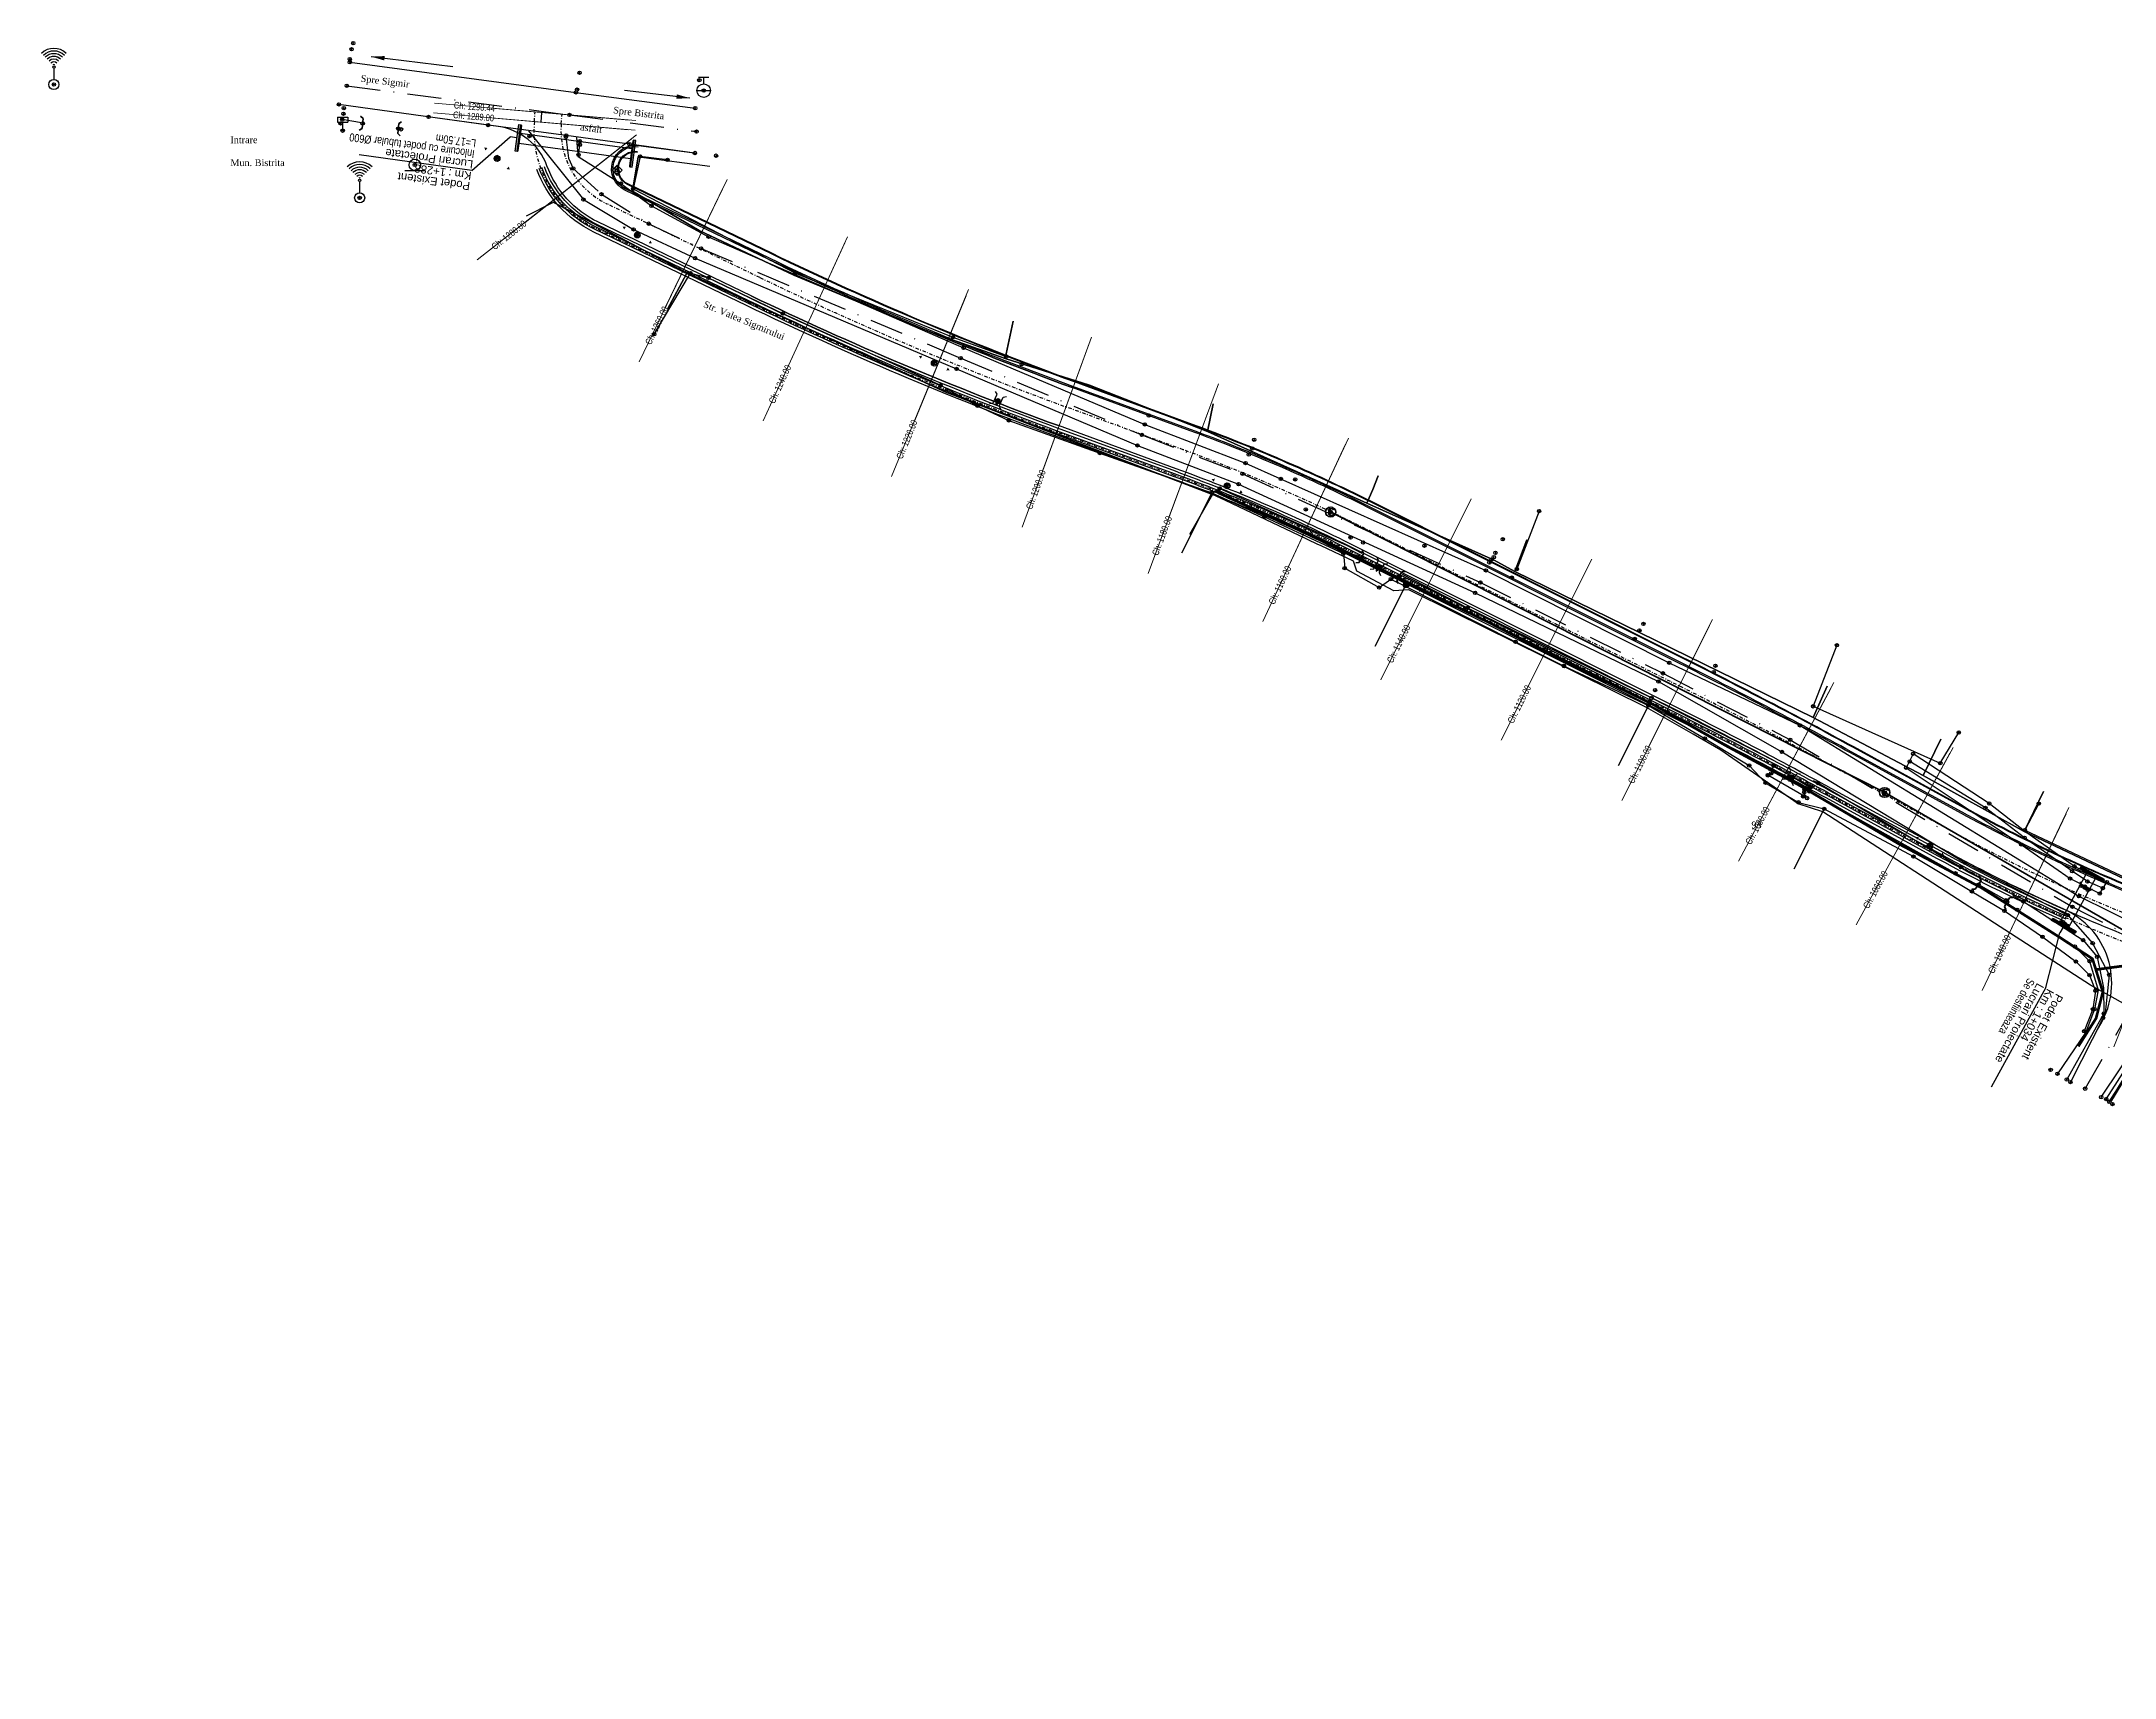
# Model space of a CAD drawing. Extents: x 0 to 459354, y 0 to 625322.
# Drawn here: x 458221.6 to 458529, y 625079.3 to 625321.9 of the extents above; entities that cross this region are included whole.
import ezdxf
from ezdxf.enums import TextEntityAlignment as Align

# ---------------------------------------------------------------- set-up
doc = ezdxf.new("R2010")
doc.units = 0
doc.header["$PDMODE"] = 32
doc.header["$PDSIZE"] = 0.5
doc.linetypes.add('DASHDOT', pattern=[1, 0.5, -0.25, 0, -0.25])
doc.linetypes.add('ZDASHDOT5x2', pattern=[9, 5, -2, 0, -2])
doc.layers.get('0').update_dxf_attribs({"color": 8})
for name, color, linetype in [('000_PXY', 8, 'Continuous'), ('02_ACCES_CURTE', 8, 'Continuous'), ('03_LINIE_ELECTRICA_AER', 8, 'Continuous'), ('03_ST_TELEFON', 7, 'Continuous'), ('05_CV_CANAL', 8, 'Continuous'), ('05_CV_GAZ_AER', 8, 'Continuous'), ('05_CV_HIDRANT', 7, 'Continuous'), ('08_INDICATOR_RUTIER', 7, 'Continuous'), ('09_ApaAx', 8, 'RIGOLA'), ('ACCES', 221, 'Continuous'), ('Apa', 8, 'Continuous'), ('Ax proiectat', 12, 'DASHDOT'), ('B-mare', 11, 'Continuous'), ('B-mica', 11, 'Continuous'), ('Carosabil Pr', 12, 'Continuous'), ('coronam-pr', 11, 'Continuous'), ('DrumAx', 8, 'ZDASHDOT5x2'), ('DrumLateral', 8, 'Continuous'), ('Gard Nou', 91, 'Continuous'), ('LIMITE', 1, 'Continuous'), ('PARCELE_ClipVS', 82, 'Continuous'), ('PODET', 8, 'Continuous'), ('podete plan', 1, 'Continuous'), ('Sant-Pr', 161, 'Continuous'), ('Text Podet', 161, 'Continuous'), ('Texte', 7, 'Continuous'), ('TOPO_CERC', 1, 'Continuous'), ('TOPO_POINTS', 7, 'Continuous'), ('TOPO_SYMBOL', 8, 'Continuous'), ('tub-pr', 141, 'Continuous'), ('Tub-PVC KG 600-PR', 222, 'Continuous'), ('work', 6, 'Continuous')]:
    doc.layers.add(name, color=color, linetype=linetype)
for name, color, linetype, lineweight in [('02_PODET', 8, 'Continuous', 35), ('09_Canalizare', 2, 'CANAL', 35), ('Cross1', 171, 'Continuous', 35), ('DrumMargini', 8, 'Continuous', 25)]:
    doc.layers.add(name, color=color, linetype=linetype, lineweight=lineweight)
doc.layers.add('ARD-XLINES', color=2, linetype='Continuous', lineweight=0, plot=False)
doc.styles.add('Arial', font='arial.ttf', dxfattribs={"width": 0.8})
doc.styles.add('podete', font='arial.ttf')
doc.styles.get("Standard").update_dxf_attribs({"font": 'arial.ttf'})
doc.styles.add('Times2', font='times.ttf', dxfattribs={"height": 2})
doc.linetypes.add('AX_RIGOLA', pattern='A,1e-09,[145,topolt.shx,S=0.01,R=270,X=0,Y=0],-1.5', length=1.5)
doc.linetypes.add('CANAL', pattern='A,3.5,-0.5,[4,GEOLAND.SHX,S=1,R=0,X=0,Y=0],-0.5,3.5,-2.5,3.5,-0.9,["C",Standard,S=1.5,R=0,X=-0.5,Y=-0.75],-0.9,3.5,-2.5', length=21.8)
doc.linetypes.add('FENCELINE3-ISO', pattern='A,8.89,[130,ltypeshp.shx,S=3.175,R=45,X=0,Y=0],0,[130,ltypeshp.shx,S=3.175,R=-45,X=0,Y=0],27.94', length=36.83)
doc.linetypes.add('RIGOLA', pattern='A,0.001,[6,GEOLAND.SHX,S=1,R=0,X=0,Y=0],-2', length=2.001)
doc.dimstyles.new('SC1000', dxfattribs={"dimtxt": 2, "dimasz": 2, "dimexe": 0.3, "dimexo": 0.3, "dimgap": 0.3, "dimtad": 0, "dimtxsty": 'Standard', "dimcen": 2.5, "dimadec": 0, "dimazin": 0, "dimtfac": 1, "dimtmove": 0, "dimatfit": 3, "dimfxl": 1, "dimarcsym": 0})

# ---------------------------------------------------------------- blocks, each defined once
blk = doc.blocks.new('PctRad')
blk.add_point((0, 0))
blk = doc.blocks.new('HIDRANT')
for p, q in [((-1, 0), (1, 0)), ((-0.75, 2), (0.75, 2)), ((0, 1), (0, 2))]:
    blk.add_line(p, q)
blk.add_circle((0, 0), 1)
blk = doc.blocks.new('LEB')
for points in [[(-0.85, 0, 0, 0, 0), (-5, 0, 0, 1, 0), (-4.18, 0, 0.25, 0.25, 0)], [(0.85, 0, 0, 0, 0), (5, 0, 0, 1, 0), (4.18, 0, 0.25, 0.25, 0)]]:
    blk.add_lwpolyline(points, format="xyseb")
for points in [[(0, 0), (-0.85, 0)], [(0, 0.1), (-0.84, 0.1)], [(0, 0.2), (-0.83, 0.2)], [(0, 0.3), (-0.8, 0.3)], [(-0.8, 0.29), (-0.8, -0.29)], [(0, 0.4), (-0.75, 0.4)], [(-0.7, 0.48), (-0.7, -0.48)], [(0, 0.5), (-0.69, 0.5)], [(-0.6, 0.6), (-0.6, -0.6)], [(0, 0.6), (-0.6, 0.6)], [(-0.5, 0.69), (-0.5, -0.69)], [(0, 0.7), (-0.48, 0.7)], [(-0.4, 0.75), (-0.4, -0.75)], [(-0.3, 0.8), (-0.3, -0.8)], [(0, 0.8), (-0.29, 0.8)], [(-0.2, 0.83), (-0.2, -0.83)], [(-0.1, 0.84), (-0.1, -0.84)], [(0, 0.85), (0, -0.85)], [(0, -0.1), (-0.84, -0.1)], [(0, -0.2), (-0.83, -0.2)], [(0, -0.3), (-0.8, -0.3)], [(0, -0.4), (-0.75, -0.4)], [(0, -0.5), (-0.69, -0.5)], [(0, -0.6), (-0.6, -0.6)], [(0, -0.7), (-0.48, -0.7)], [(0, -0.8), (-0.29, -0.8)]]:
    blk.add_lwpolyline(points)
blk.add_circle((0, 0), 0.85)
blk = doc.blocks.new('INDRUT')
for p, q in [((-1.5, 4), (-1.5, 2.5)), ((-1.5, 4), (1.5, 4)), ((-1.5, 2.5), (1.5, 2.5)), ((0, 2.5), (0, 0)), ((0, 0), (0.5, 0)), ((1.5, 4), (1.5, 2.5))]:
    blk.add_line(p, q)
blk = doc.blocks.new('PODET')
for points in [[(-0.75, 0), (-1.03, -0.4)], [(-0.75, 0), (0.75, 0)], [(0.75, 0), (1.03, -0.4)]]:
    blk.add_lwpolyline(points)
blk = doc.blocks.new('STTL')
blk.add_lwpolyline([(-1.5, -0.85), (1.5, -0.85)])
blk.add_circle((0, 0), 0.85)
blk = doc.blocks.new('AERGAZ')
blk.add_lwpolyline([(0, -0.75), (0.75, 0), (0, 0.75), (-0.75, 0)], close=True)
blk.add_lwpolyline([(0.34, 0.33, 0.487825), (-0.33, 0.33), (-0.33, -0.33, 0.463596), (0.34, -0.35, 0.259718)], format="xyb")
blk.add_lwpolyline([(0.34, -0.35), (0.34, -0.07), (-0.02, -0.07)])
blk = doc.blocks.new('PODETA')
blk.add_hatch(color=256).paths.add_polyline_path([(0.4, 0.1), (0, 0.79), (-0.4, 0.1)])
for points in [[(-0.5, 0.75), (-0.9, 1.03)], [(-0.5, 0.75), (-0.5, -0.75)], [(-0.5, 0), (0.5, 0)], [(0.5, 0.75), (0.9, 1.03)], [(0.5, 0.75), (0.5, -0.75)], [(-0.5, -0.75), (-0.9, -1.03)], [(0.5, -0.75), (0.9, -1.03)]]:
    blk.add_lwpolyline(points)
blk.add_lwpolyline([(-0.4, 0.1), (0.4, 0.1), (0, 0.79)], close=True)
blk = doc.blocks.new('CVC')
blk.add_lwpolyline([(0.67, 0.67, 0.487825), (-0.66, 0.67), (-0.66, -0.66, 0.463596), (0.67, -0.7, 0.259718)], format="xyb")
blk.add_circle((0, 0), 1.5)
blk = doc.blocks.new('PUNCTOPO')
at = {"layer": 'TOPO_CERC'}
blk.add_circle((0, 0), 0.25, dxfattribs=at)
at = {"layer": 'TOPO_SYMBOL'}
blk.add_point((0, 0), dxfattribs=at)
blk = doc.blocks.new('$CAMIN_CANAL')
blk.add_circle((0, 0), 1.5)
blk.add_text('C', height=2).set_placement((-0.64, -1.03))
blk = doc.blocks.new('$GPSP')
blk.add_line((0, 2.4), (0, 0.75))
for centre, radius in [((0, 0), 0.75), ((0, 2.58), 0.176)]:
    blk.add_circle(centre, radius)
at = {"color": 6}
for radius in [2.6, 2.2, 1.8, 1.4, 1, 0.6, 0.2]:
    blk.add_arc((0, 2.76), radius, 45, 135, dxfattribs=at)
blk = doc.blocks.new('*U46')
at = {"layer": 'coronam-pr'}
h = blk.add_hatch(color=232, dxfattribs=at)
h.paths.add_polyline_path([(0, 0), (0, 0.75), (-0.17, 0.75), (-0.17, 0)])
h.paths.add_polyline_path([(0, -0.75), (0, 0), (-0.17, 0), (-0.17, -0.75)])
h.paths.add_polyline_path([(0, 0.75), (0, 1.87), (-0.07, 2), (-0.4, 2), (-0.4, -2), (-0.07, -2), (0, -1.87), (0, -0.75), (-0.17, -0.75), (-0.17, 0.75)])
h = blk.add_hatch(color=232, dxfattribs=at)
h.paths.add_polyline_path([(8.33, 0), (8.33, 0.75), (8.5, 0.75), (8.5, 0)])
h.paths.add_polyline_path([(8.33, -0.75), (8.33, 0), (8.5, 0), (8.5, -0.75)])
h.paths.add_polyline_path([(8.33, 0.75), (8.33, 1.87), (8.39, 2), (8.73, 2), (8.73, -2), (8.39, -2), (8.33, -1.87), (8.33, -0.75), (8.5, -0.75), (8.5, 0.75)])
at = {"layer": 'coronam-pr', "ltscale": 0.5}
for p, q in [((-0.13, 2), (-0.13, -2)), ((-0.07, -2), (-0.07, 2)), ((8.39, -2), (8.39, 2)), ((8.46, 2), (8.46, -2))]:
    blk.add_line(p, q, dxfattribs=at)
for points in [[(-0.4, -2), (-0.4, 2), (-0.07, 2), (0, 1.87), (0, -1.87), (-0.07, -2)], [(8.73, -2), (8.73, 2), (8.39, 2), (8.33, 1.87), (8.33, -1.87), (8.39, -2)]]:
    blk.add_lwpolyline(points, close=True, dxfattribs=at)
at = {"layer": 'Text Podet', "ltscale": 0.5}
for p, q in [((-9.49, -2.03), (-26.36, -2.03)), ((-9.49, -2.03), (-1.4, 0)), ((-0.4, 0), (-1.4, 0))]:
    blk.add_line(p, q, dxfattribs=at)
at = {"layer": 'tub-pr', "ltscale": 0.3}
for p, q in [((0, 0.75), (8.33, 0.75)), ((0, -0.75), (8.33, -0.75))]:
    blk.add_line(p, q, dxfattribs=at)
at = {"layer": 'Text Podet', "style": 'podete', "width": 1}
for s, p in [('Lucrari Proiectate', (-9.45, -0.56)), ('Km :', (-9.46, -2.27))]:
    blk.add_text(s, height=1.2, rotation=180, dxfattribs=at).set_placement(p)
at = {"layer": 'Text Podet', "style": 'podete'}
for tag, width, p in [('LUCRARI1', 0.8, (-9.45, 1.39)), ('PODET', 1, (-9.46, -5.01))]:
    blk.add_attdef(tag, text='', height=1.2, rotation=180, dxfattribs=dict(at, width=width)).set_placement(p, align=Align.TOP_LEFT)
at = {"layer": 'Text Podet', "style": 'podete', "oblique": 360}
for tag, width, p in [('LUCRARI', 0.8, (-9.45, -0.21)), ('KM', 1, (-13.27, -3.47))]:
    blk.add_attdef(tag, text='', height=1.2, rotation=180, dxfattribs=dict(at, width=width)).set_placement(p, align=Align.TOP_LEFT)
blk = doc.blocks.new('*U48')
at = {"layer": 'coronam-pr'}
h = blk.add_hatch(color=232, dxfattribs=at)
h.paths.add_polyline_path([(0, 0), (0, 0.75), (-0.17, 0.75), (-0.17, 0)])
h.paths.add_polyline_path([(0, -0.75), (0, 0), (-0.17, 0), (-0.17, -0.75)])
h.paths.add_polyline_path([(0, 0.75), (0, 1.87), (-0.07, 2), (-0.4, 2), (-0.4, -2), (-0.07, -2), (0, -1.87), (0, -0.75), (-0.17, -0.75), (-0.17, 0.75)])
h = blk.add_hatch(color=232, dxfattribs=at)
h.paths.add_polyline_path([(16.7, 0), (16.7, 0.75), (16.87, 0.75), (16.87, 0)])
h.paths.add_polyline_path([(16.7, -0.75), (16.7, 0), (16.87, 0), (16.87, -0.75)])
h.paths.add_polyline_path([(16.7, 0.75), (16.7, 1.87), (16.77, 2), (17.1, 2), (17.1, -2), (16.77, -2), (16.7, -1.87), (16.7, -0.75), (16.87, -0.75), (16.87, 0.75)])
at = {"layer": 'coronam-pr', "ltscale": 0.5}
for p, q in [((-0.13, 2), (-0.13, -2)), ((-0.07, -2), (-0.07, 2)), ((16.77, -2), (16.77, 2)), ((16.83, 2), (16.83, -2))]:
    blk.add_line(p, q, dxfattribs=at)
for points in [[(-0.4, -2), (-0.4, 2), (-0.07, 2), (0, 1.87), (0, -1.87), (-0.07, -2)], [(17.1, -2), (17.1, 2), (16.77, 2), (16.7, 1.87), (16.7, -1.87), (16.77, -2)]]:
    blk.add_lwpolyline(points, close=True, dxfattribs=at)
at = {"layer": 'Text Podet', "ltscale": 0.5}
for p, q in [((-6.35, -5.7), (-1.4, 0)), ((-0.4, 0), (-1.4, 0)), ((-6.35, -5.7), (-23.23, -5.7))]:
    blk.add_line(p, q, dxfattribs=at)
at = {"layer": 'tub-pr', "ltscale": 0.3}
for p, q in [((0, 0.75), (16.7, 0.75)), ((0, -0.75), (16.7, -0.75))]:
    blk.add_line(p, q, dxfattribs=at)
at = {"layer": 'Text Podet', "style": 'podete', "width": 1}
for s, p in [('Lucrari Proiectate', (-6.31, -4.23)), ('Km :', (-6.32, -5.94))]:
    blk.add_text(s, height=1.2, rotation=180, dxfattribs=at).set_placement(p)
at = {"layer": 'Text Podet', "style": 'podete'}
for tag, width, p in [('LUCRARI1', 0.8, (-6.31, -2.28)), ('PODET', 1, (-6.33, -8.68))]:
    blk.add_attdef(tag, text='', height=1.2, rotation=180, dxfattribs=dict(at, width=width)).set_placement(p, align=Align.TOP_LEFT)
at = {"layer": 'Text Podet', "style": 'podete', "oblique": 360}
for tag, width, p in [('LUCRARI', 0.8, (-6.31, -3.88)), ('KM', 1, (-10.13, -7.14))]:
    blk.add_attdef(tag, text='', height=1.2, rotation=180, dxfattribs=dict(at, width=width)).set_placement(p, align=Align.TOP_LEFT)

msp = doc.modelspace()

# ---------------------------------------------------------------- linework, layer by layer
for p in [(458519.499, 625169.428, 359.993), (458520.496, 625168.859, 359.792), (458521.896, 625168.014, 360.555), (458522.429, 625167.625, 360.554), (458524.613, 625166.655, 360.645), (458526.985, 625165.392, 360.681), (458527.745, 625165.103, 360.61), (458528.188, 625164.701, 360.256), (458528.66, 625164.372, 360.54)]:
    msp.add_point(p)
at = {"layer": '09_ApaAx', "linetype": 'AX_RIGOLA'}
for p, q in [((458395.941, 625255.241, 359.954), (458416.621, 625245.56, 359.86)), ((458416.621, 625245.56, 359.86), (458417.003, 625245.372, 359.863)), ((458423.077, 625242.375, 359.92), (458432.734, 625237.61, 360.01)), ((458432.734, 625237.61, 360.01), (458459.997, 625224.007, 359.261)), ((458459.997, 625224.007, 359.261), (458477.934, 625214.028, 358.607)), ((458483.526, 625210.835, 358.625), (458483.741, 625210.712, 358.626)), ((458483.741, 625210.712, 358.626), (458505.383, 625198.581, 358.63)), ((458505.383, 625198.581, 358.63), (458508.218, 625196.913, 358.633)), ((458513.151, 625194.01, 358.639), (458514.546, 625193.189, 358.641)), ((458514.546, 625193.189, 358.641), (458523.103, 625187.731, 358.648)), ((458523.103, 625187.731, 358.648), (458525.266, 625185.551, 359.107)), ((458525.266, 625185.551, 359.107), (458526.559, 625181.267, 359.431)), ((458526.559, 625181.267, 359.431), (458526, 625178.452, 359.628)), ((458526, 625178.452, 359.628), (458524.729, 625175.045, 359.682)), ((458524.729, 625175.045, 359.682), (458520.496, 625168.859, 359.792)), ((458528.188, 625164.701, 360.256), (458533.662, 625173.242, 359.706))]:
    msp.add_line(p, q, dxfattribs=at)
at = {"layer": '09_ApaAx', "linetype": 'Continuous'}
for points in [[(458269.062, 625309.854, 362.818), (458266.198, 625310.328, 362.855)], [(458274.901, 625308.888, 362.741), (458274.557, 625308.945, 362.746)], [(458527.253, 625196.397, 359.258), (458524.947, 625197.371, 358.197), (458522.683, 625198.9, 359.032), (458515.625, 625203.858, 359.099), (458509.817, 625208.275, 359.089), (458498.61, 625215.158, 358.987)]]:
    msp.add_polyline3d(points, dxfattribs=at)
at = {"layer": '09_Canalizare'}
msp.add_polyline3d([(458412.758, 625252.15, 360.219), (458494.912, 625210.561, 359.691), (458536.094, 625186.777, 359.783), (458584.022, 625170.175, 359.513), (458646.357, 625144.513, 359.27), (458770.124, 625072.277, 358.623), (458809.879, 625043.638, 358.163), (458868.313, 624990.057, 356.944), (458888.66, 624972.296, 356.813), (458918.01, 624948.764, 356.691), (458967.377, 624910.996, 355.31), (459005.081, 624876.348, 354.149), (459025.818, 624844.897, 353.334), (459028.629, 624827.889, 353.073), (459013.77, 624776.51, 352.479), (459006.738, 624736.883, 351.989), (459013.103, 624646.775, 350.696), (459041.95, 624549.155, 349.598), (459058.582, 624509.42, 349.445), (459079.9, 624466.879, 349.78), (459079.797, 624438.977, 349.784)], dxfattribs=at)
at = {"layer": 'ACCES'}
for points in [[(458360.38, 625267.904, 361.039), (458365.01, 625265.73, 361.018)], [(458414.821, 625243.84, 360.78), (458419.927, 625240.95, 360.734)], [(458440.137, 625232.909, 359.906), (458447.355, 625229.297, 359.911)], [(458477.238, 625212.01, 359.858), (458482.114, 625209.104, 359.785)], [(458507.829, 625195.897, 359.37), (458512.65, 625193.013, 359.425)]]:
    msp.add_polyline3d(points, dxfattribs=at)
at = {"layer": 'Apa'}
for p, q in [((458395.343, 625255.046, 360.059), (458396.294, 625255.658, 360.112)), ((458396.294, 625255.658, 360.112), (458415.183, 625247.192, 360.224)), ((458415.183, 625247.192, 360.224), (458417.346, 625246.068, 360.193)), ((458423.358, 625242.945, 360.106), (458433.013, 625237.929, 359.968)), ((458433.013, 625237.929, 359.968), (458460.316, 625224.576, 359.359)), ((458460.316, 625224.576, 359.359), (458478.378, 625215.361, 359.505)), ((458484.295, 625212.342, 359.553), (458485.019, 625211.973, 359.559)), ((458485.019, 625211.973, 359.559), (458506.202, 625199.493, 359.106)), ((458506.202, 625199.493, 359.106), (458508.84, 625198.04, 359.217)), ((458513.85, 625195.28, 359.428), (458515.458, 625194.393, 359.495)), ((458515.458, 625194.393, 359.495), (458524.299, 625188.684, 359.654)), ((458524.299, 625188.684, 359.654), (458526.385, 625186.178, 359.779)), ((458526.385, 625186.178, 359.779), (458527.346, 625181.598, 359.935)), ((458527.346, 625181.598, 359.935), (458527.391, 625177.819, 360.048)), ((458527.391, 625177.819, 360.048), (458521.896, 625168.014, 360.555)), ((458527.745, 625165.103, 360.61), (458533.201, 625173.66, 360.13))]:
    msp.add_line(p, q, dxfattribs=at)
for points in [[(458499.096, 625216.305, 359.518), (458498.056, 625214.229, 359.32), (458515.15, 625202.862, 359.369), (458522.376, 625197.793, 359.471), (458526.785, 625195.568, 359.4), (458527.846, 625197.28, 359.688), (458523.021, 625199.617, 359.484), (458515.612, 625204.852, 359.404)], [(458515.612, 625204.852, 359.404), (458510.396, 625208.932, 359.147), (458499.096, 625216.305, 359.518)]]:
    msp.add_polyline3d(points, dxfattribs=at)
at = {"layer": 'ARD-XLINES', "lineweight": 0}
for p, q in [((458279.85, 625312.744), (458309.741, 625310.185)), ((458279.728, 625311.31), (458309.618, 625308.752)), ((458288.695, 625310.543), (458308.622, 625308.837)), ((458288.818, 625311.976), (458308.745, 625310.27)), ((458286.213, 625289.547), (458309.828, 625308.05)), ((458293.297, 625295.098), (458309.04, 625307.433)), ((458310.234, 625274.439), (458323.256, 625301.466)), ((458314.14, 625282.547), (458322.822, 625300.565)), ((458328.607, 625265.685), (458341.125, 625292.949)), ((458332.363, 625273.865), (458340.708, 625292.04)), ((458347.642, 625257.403), (458359.06, 625285.145)), ((458351.067, 625265.725), (458358.679, 625284.22)), ((458366.988, 625249.889), (458377.294, 625278.063)), ((458370.08, 625258.341), (458376.951, 625277.124)), ((458385.662, 625243.054), (458396.138, 625271.166)), ((458388.805, 625251.487), (458395.788, 625270.229)), ((458402.703, 625235.916), (458415.391, 625263.1)), ((458406.509, 625244.071), (458414.968, 625262.194)), ((458420.161, 625227.275), (458433.588, 625254.102)), ((458424.189, 625235.323), (458433.14, 625253.208)), ((458438.046, 625218.323), (458451.473, 625245.151)), ((458442.074, 625226.372), (458451.025, 625244.257)), ((458455.9, 625209.386), (458469.375, 625236.19)), ((458459.943, 625217.427), (458468.926, 625235.296)), ((458473.233, 625200.399), (458487.374, 625226.857)), ((458477.475, 625208.337), (458486.903, 625225.975)), ((458490.655, 625190.924), (458505.029, 625217.256)), ((458494.968, 625198.823), (458504.55, 625216.378)), ((458509.36, 625181.209), (458522.214, 625208.316)), ((458513.216, 625189.341), (458521.785, 625207.412)), ((458528.854, 625172.857), (458539.953, 625200.728))]:
    msp.add_line(p, q, dxfattribs=at)
at = {"layer": 'Ax proiectat'}
for points in [[(458530.638, 625188.292, -0.0301771), (458502.914, 625201.321), (458486.485, 625210.289, 0.0089073), (458461.355, 625223.431), (458415.102, 625246.58, 0.0283492), (458389.51, 625257.623), (458372.032, 625264.016, -0.0245905), (458326.395, 625283.303), (458303.67, 625294.253, -0.3113014), (458294.673, 625310.031), (458294.796, 625311.464)], [(458532.117, 625192.009, -0.0301771), (458504.831, 625204.832), (458488.401, 625213.8, 0.0089073), (458463.145, 625227.008), (458416.893, 625250.157, 0.0283492), (458390.884, 625261.38), (458373.406, 625267.773, -0.0245905), (458328.131, 625286.906), (458305.406, 625297.856, -0.3113014), (458298.658, 625309.69), (458298.781, 625311.123)]]:
    msp.add_lwpolyline(points, format="xyb", dxfattribs=at)
at = {"layer": 'B-mare'}
msp.add_lwpolyline([(458545.811, 625202.451), (458542.035, 625194.778, -0.391451), (458537.853, 625193.169), (458533.301, 625194.981, -0.0301771), (458506.364, 625207.641), (458489.935, 625216.609, 0.0089073), (458464.578, 625229.87), (458418.325, 625253.019, 0.0283492), (458391.983, 625264.385), (458374.505, 625270.778, -0.0245905), (458329.52, 625289.789), (458308.197, 625300.063, -0.8540137), (458310.073, 625306.306)], format="xyb", dxfattribs=at)
at = {"layer": 'B-mica'}
for points in [[(458540, 625193.067), (458533.56, 625195.632, -0.0301771), (458506.7, 625208.255), (458490.27, 625217.224, 0.0089073), (458464.891, 625230.496), (458418.638, 625253.645, 0.0283492), (458392.224, 625265.042), (458374.746, 625271.435, -0.0245905), (458329.824, 625290.419), (458308.501, 625300.694, -0.8540137), (458309.979, 625305.612)], [(458540.15, 625193.115), (458533.597, 625195.725, -0.0301771), (458506.747, 625208.343), (458490.318, 625217.311, 0.0089073), (458464.936, 625230.585), (458418.683, 625253.734, 0.0283492), (458392.258, 625265.136), (458374.78, 625271.529, -0.0245905), (458329.868, 625290.51), (458308.545, 625300.784, -0.8540137), (458309.966, 625305.513)]]:
    msp.add_lwpolyline(points, format="xyb", dxfattribs=at)
at = {"layer": 'Carosabil Pr'}
for p, q in [((458289.339, 625309.297), (458279.97, 625310.611)), ((458310.1, 625306.504), (458318.768, 625305.33))]:
    msp.add_line(p, q, dxfattribs=at)
for points in [[(458531.007, 625189.221, -0.0301771), (458503.394, 625202.199), (458486.964, 625211.167, 0.0089073), (458461.803, 625224.326), (458415.55, 625247.474, 0.0283492), (458389.853, 625258.562), (458372.375, 625264.955, -0.0245905), (458326.829, 625284.203), (458304.104, 625295.153, -0.1947678), (458296.536, 625303.49, 0.2765135), (458289.339, 625309.297)], [(458545.991, 625202.363), (458542.214, 625194.689, -0.391451), (458537.779, 625192.983), (458533.227, 625194.796, -0.0301771), (458506.268, 625207.465), (458489.839, 625216.434, 0.0089073), (458464.488, 625229.691), (458418.235, 625252.84, 0.0283492), (458391.915, 625264.197), (458374.436, 625270.59, -0.0245905), (458329.434, 625289.609), (458308.111, 625299.883, -0.8540137), (458310.1, 625306.504, -0.8540137)], [(458526.44, 625175.43), (458526.923, 625176.258, 0.4461097), (458521.448, 625193.257)]]:
    msp.add_lwpolyline(points, format="xyb", dxfattribs=at)
at = {"layer": 'DrumAx'}
msp.add_line((458536.094, 625186.777, 359.783), (458524.613, 625166.655, 360.645), dxfattribs=at)
for points in [[(458266.854, 625315.349, 363.272), (458299.875, 625311.031, 362.271), (458318.726, 625308.551, 361.549)], [(458299.357, 625307.76, 362.117), (458299.718, 625304.618, 362.301)], [(458299.718, 625304.618, 362.301), (458300.439, 625303.096, 362.394), (458304.618, 625299.258, 362.363), (458311.637, 625294.899, 362.138), (458319.396, 625291.232, 361.813), (458357.886, 625274.974, 360.81), (458384.752, 625263.572, 360.439), (458399.67, 625257.83, 360.369), (458434.947, 625241.701, 359.957), (458462.001, 625228.234, 359.755), (458480.887, 625218.393, 359.719), (458522.725, 625193.629, 359.638), (458536.094, 625186.777, 359.783)]]:
    msp.add_polyline3d(points, dxfattribs=at)
at = {"layer": 'DrumLateral'}
for p, q in [((458293.782, 625308.641, 362.408), (458301.948, 625298.474, 362.519)), ((458300.939, 625307.742, 362.146), (458301.045, 625306.194, 362.145)), ((458301.045, 625306.194, 362.145), (458301.17, 625304.869, 362.145)), ((458301.17, 625304.869, 362.145), (458307.512, 625300.833, 362.142)), ((458307.512, 625300.833, 362.142), (458312.042, 625297.541, 362.108)), ((458301.948, 625298.474, 362.519), (458309.396, 625294.057, 362.23)), ((458312.042, 625297.541, 362.108), (458320.503, 625292.974, 361.769)), ((458309.396, 625294.057, 362.23), (458318.497, 625289.783, 361.864)), ((458320.503, 625292.974, 361.769), (458358.319, 625276.49, 360.804)), ((458318.497, 625289.783, 361.864), (458357.287, 625273.364, 360.909)), ((458358.319, 625276.49, 360.804), (458385.18, 625265.138, 360.458)), ((458357.287, 625273.364, 360.909), (458384.095, 625262.025, 360.41)), ((458385.18, 625265.138, 360.458), (458400.138, 625259.399, 360.368)), ((458384.095, 625262.025, 360.41), (458399.102, 625256.279, 360.392)), ((458400.138, 625259.399, 360.368), (458435.756, 625243.484, 359.887)), ((458399.102, 625256.279, 360.392), (458434.154, 625240.169, 359.993)), ((458435.756, 625243.484, 359.887), (458462.95, 625229.8, 359.745)), ((458434.154, 625240.169, 359.993), (458461.357, 625227.013, 359.789)), ((458462.95, 625229.8, 359.745), (458482.336, 625220.504, 359.651)), ((458461.357, 625227.013, 359.789), (458479.66, 625216.576, 359.716)), ((458482.336, 625220.504, 359.651), (458523.696, 625195.184, 359.537)), ((458479.66, 625216.576, 359.716), (458506.834, 625200.12, 359.477)), ((458506.834, 625200.12, 359.477), (458522.043, 625192.361, 359.697)), ((458523.696, 625195.184, 359.537), (458532.884, 625190.636, 359.744)), ((458522.043, 625192.361, 359.697), (458525.727, 625188.243, 359.729)), ((458525.727, 625188.243, 359.729), (458528.191, 625183.521, 359.823)), ((458528.191, 625183.521, 359.823), (458527.594, 625177.86, 360.098)), ((458526.985, 625165.392, 360.681), (458538.567, 625182.702, 359.778)), ((458527.268, 625177.157, 360.129), (458522.429, 625167.625, 360.554)), ((458527.594, 625177.86, 360.098), (458527.268, 625177.157, 360.129))]:
    msp.add_line(p, q, dxfattribs=at)
at = {"layer": 'DrumMargini'}
for points in [[(458267.301, 625318.831, 363.17), (458300.846, 625314.369, 362.136), (458318.534, 625312.024, 361.491)], [(458318.481, 625305.376, 361.483), (458308.782, 625306.685, 361.854), (458299.406, 625307.972, 362.203), (458287.82, 625309.511, 362.619), (458265.706, 625312.576, 363.219)]]:
    msp.add_polyline3d(points, dxfattribs=at)
at = {"layer": 'Gard Nou', "linetype": 'FENCELINE3-ISO'}
for points in [[(458314.416, 625304.356, 361.818), (458310.354, 625304.875, 361.972), (458309.318, 625300.066, 362.25), (458333.378, 625287.556, 361.527), (458356.734, 625278.052, 360.984), (458364.629, 625275.206, 360.736)], [(458312.451, 625278.505, 363.507), (458317.82, 625287.564, 362.68), (458320.486, 625286.849, 362.086), (458331.533, 625281.594, 361.677), (458354.913, 625270.95, 361.004), (458360.38, 625267.904, 361.039)], [(458365.01, 625265.73, 361.018), (458378.533, 625260.896, 360.641), (458395.111, 625254.992, 360.508), (458402.931, 625251.448, 360.4), (458414.639, 625245.991, 360.483), (458414.821, 625243.84, 360.78)], [(458443.64, 625252.28, 359.391), (458440.345, 625243.69, 359.107)], [(458419.927, 625240.95, 360.734), (458421.668, 625242.19, 360.347), (458423.805, 625241.138, 360.188), (458440.137, 625232.909, 359.906)], [(458487.808, 625232.4, 359.906), (458484.27, 625223.341, 359.826), (458503.14, 625214.895, 359.318), (458505.865, 625219.463, 359.725)], [(458447.355, 625229.297, 359.911), (458459.874, 625223.448, 359.492), (458468.23, 625218.592, 359.414), (458474.799, 625214.57, 359.366), (458477.238, 625212.01, 359.858)], [(458482.114, 625209.104, 359.785), (458485.932, 625208.122, 359.194), (458499.156, 625201.056, 359.294), (458507.829, 625195.897, 359.37)], [(458517.739, 625208.92, 359.361), (458515.677, 625204.989, 359.375), (458540.603, 625193.193, 359.786)], [(458512.65, 625193.013, 359.425), (458518.29, 625189.177, 359.591), (458523.244, 625185.493, 359.596), (458525.26, 625183.5, 359.595), (458526.139, 625181.166, 359.788), (458525.769, 625178.424, 359.811), (458524.45, 625175.16, 360.075)]]:
    msp.add_polyline3d(points, dxfattribs=at)
at = {"layer": 'LIMITE'}
for points, elevation in [([(458395.111, 625254.992), (458390.611, 625246.062)], 360.508), ([(458423.805, 625241.138), (458419.305, 625232.208)], 360.188), ([(458459.874, 625223.448), (458455.374, 625214.518)], 359.492), ([(458485.932, 625208.122), (458481.432, 625199.192)], 359.194)]:
    msp.add_lwpolyline(points, dxfattribs=dict(at, elevation=elevation))
at = {"layer": 'PARCELE_ClipVS'}
for points in [[(458365.683, 625280.446), (458364.503, 625274.928), (458353.454, 625278.809), (458333.144, 625287.271), (458319.123, 625293.909), (458309.218, 625299.733), (458310.064, 625304.814), (458310.186, 625304.798), (458320.675, 625303.41)], [(458310.064, 625304.814), (458309.218, 625299.733), (458319.123, 625293.909), (458333.144, 625287.271), (458353.454, 625278.809), (458364.503, 625274.928), (458376.986, 625270.942), (458394.459, 625264.07), (458418.106, 625253.476), (458436.984, 625245.019), (458440.057, 625243.324), (458484.282, 625221.706), (458500.605, 625213.101), (458515.565, 625204.763), (458537.793, 625194.268)], [(458293.506, 625296.056), (458297.329, 625297.979), (458297.5, 625298.065), (458297.662, 625297.979), (458317.319, 625287.573), (458317.253, 625287.45), (458314.438, 625282.248)], [(458534.717, 625176.821), (458528.267, 625180.405), (458526.98, 625181.12), (458525.431, 625181.981), (458511.169, 625191.213), (458485.733, 625207.679), (458482.065, 625208.864), (458470.618, 625216.852), (458466.486, 625219.213), (458459.577, 625223.16), (458454.559, 625225.647), (458444.524, 625230.62), (458431.123, 625237.262), (458424.322, 625240.632), (458422.098, 625240.483), (458416.604, 625243.368), (458416.137, 625244.847), (458411.355, 625247.115), (458410.741, 625247.406), (458408.082, 625248.667), (458397.173, 625253.841), (458395.212, 625254.771), (458384.563, 625258.851), (458369.06, 625264.792), (458365.52, 625266.149), (458355.662, 625269.926), (458317.586, 625287.45), (458317.319, 625287.573), (458297.662, 625297.979), (458297.5, 625298.065)], [(458314.438, 625282.248), (458317.253, 625287.45), (458317.319, 625287.573), (458317.586, 625287.45), (458355.662, 625269.926), (458365.52, 625266.149), (458369.06, 625264.792), (458384.563, 625258.851), (458395.212, 625254.771), (458391.831, 625248.812)], [(458395.302, 625268.201), (458394.459, 625264.07), (458376.986, 625270.942), (458364.503, 625274.928), (458365.683, 625280.446)], [(458419.797, 625257.493), (458419.018, 625255.511), (458418.106, 625253.476), (458394.459, 625264.07), (458395.302, 625268.201)], [(458441.855, 625248.035), (458440.057, 625243.324), (458436.984, 625245.019), (458418.106, 625253.476), (458419.018, 625255.511), (458419.797, 625257.493)], [(458486.37, 625226.347), (458484.282, 625221.706), (458440.057, 625243.324), (458441.855, 625248.035)], [(458503.222, 625218.489), (458500.605, 625213.101), (458484.282, 625221.706), (458486.37, 625226.347)], [(458518.425, 625210.701), (458515.565, 625204.763), (458500.605, 625213.101), (458503.222, 625218.489)], [(458543.672, 625198.968), (458542.627, 625196.891), (458540.564, 625192.96), (458537.793, 625194.268), (458515.565, 625204.763), (458518.425, 625210.701)]]:
    msp.add_lwpolyline(points, dxfattribs=at)
at = {"layer": 'PODET'}
for points in [[(458301.233, 625305.087, 362.344), (458301.432, 625306.593, 362.286), (458301.395, 625307.137, 362.273)], [(458508.805, 625196.905, 359.159), (458512.903, 625194.593, 359.299)], [(458525.008, 625196.133, 359.46), (458524.006, 625196.705, 359.327)], [(458521.106, 625191.28, 359.516), (458521.927, 625190.84, 359.545)]]:
    msp.add_polyline3d(points, dxfattribs=at)
msp.add_polyline3d([(458483.901, 625211.312, 359.848), (458483.308, 625211.151, 359.878), (458482.96, 625210.612, 359.872), (458482.952, 625210.001, 359.859), (458477.556, 625213.154, 359.885), (458478.057, 625213.388, 359.901), (458478.405, 625214.583, 359.846)], close=True, dxfattribs=at)
at = {"layer": 'Sant-Pr'}
for points in [[(458521.953, 625192.158, -0.0208124), (458503.01, 625201.497), (458486.581, 625210.465, 0.0089073), (458461.445, 625223.61), (458415.192, 625246.759, 0.0283492), (458389.579, 625257.811), (458372.1, 625264.204, -0.0245905), (458326.482, 625283.483), (458303.756, 625294.433, -0.1947678), (458295.785, 625303.214)], [(458522.115, 625192.524, -0.0208124), (458503.202, 625201.848), (458486.772, 625210.816, 0.0089073), (458461.624, 625223.968), (458415.371, 625247.117, 0.0283492), (458389.716, 625258.186), (458372.238, 625264.58, -0.0245905), (458326.656, 625283.843), (458303.93, 625294.793, -0.1947678), (458296.161, 625303.352)], [(458521.629, 625191.426, -0.0208124), (458502.627, 625200.794), (458486.197, 625209.763, 0.0089073), (458461.087, 625222.895), (458414.834, 625246.044, 0.0283492), (458389.304, 625257.06), (458371.826, 625263.453, -0.0245905), (458326.135, 625282.762), (458303.409, 625293.712, -0.1947678), (458295.035, 625302.938)], [(458521.791, 625191.792, -0.0208124), (458502.819, 625201.146), (458486.389, 625210.114, 0.0089073), (458461.266, 625223.252), (458415.013, 625246.401, 0.0283492), (458389.441, 625257.435), (458371.963, 625263.828, -0.0245905), (458326.308, 625283.122), (458303.583, 625294.072, -0.1947678), (458295.41, 625303.076)]]:
    msp.add_lwpolyline(points, format="xyb", dxfattribs=at)
at = {"layer": 'Sant-Pr', "const_width": 0.4}
for points in [[(458396.046, 625255.008), (458413.286, 625247.144), (458425.578, 625240.955), (458436.135, 625235.811), (458446.651, 625230.418), (458460.49, 625223.648), (458471.333, 625217.517), (458482.185, 625211.663), (458497.022, 625202.926), (458509.264, 625196.422), (458520.907, 625189.046), (458525.698, 625185.912), (458527.239, 625180.992), (458526.234, 625177.089), (458523.602, 625172.921)], [(458528.336, 625164.721), (458534.782, 625175.364)]]:
    msp.add_lwpolyline(points, dxfattribs=at)
at = {"layer": 'Tub-PVC KG 600-PR', "const_width": 0.4}
msp.add_lwpolyline([(458526.267, 625184.316), (458541.547, 625186.337), (458551.476, 625207.796)], dxfattribs=at)
at = {"layer": 'work'}
for p, q in [((458295.669, 625309.946), (458295.792, 625311.379)), ((458326.829, 625284.203), (458304.104, 625295.153)), ((458391.915, 625264.197), (458374.436, 625270.59)), ((458389.853, 625258.562), (458372.375, 625264.955)), ((458464.488, 625229.691), (458418.235, 625252.84)), ((458461.803, 625224.326), (458415.55, 625247.474)), ((458503.394, 625202.199), (458486.964, 625211.167))]:
    msp.add_line(p, q, dxfattribs=at)
for centre, radius, start, end in [((458545.169, 625737.344), 497, 244.27355, 249.90815), ((458545.169, 625737.344), 503, 244.27355, 249.90815), ((458305.002, 625026.594), 253, 63.41274, 69.90815), ((458305.002, 625026.594), 247, 63.41274, 69.90815), ((458105.097, 624511.605), 803, 61.371393, 63.412745), ((458105.097, 624511.605), 797, 61.371393, 63.412745), ((458624.613, 625424.268), 253, 241.37139, 245.93526)]:
    msp.add_arc(centre, radius, start, end, dxfattribs=at)

# ---------------------------------------------------------------- block references
at = {"layer": '000_PXY', "xscale": 0.1, "yscale": 0.1, "zscale": 0.1}
for p in [(458267.822, 625321.666, 362.324), (458267.3, 625319.3, 362.984), (458267.301, 625318.831, 363.17), (458267.571, 625320.755, 362.954), (458266.854, 625315.349, 363.272), (458301.388, 625317.277, 361.525), (458319.136, 625316.158, 361.498), (458265.706, 625312.576, 363.219), (458300.846, 625314.369, 362.136), (458301.006, 625314.779, 361.898), (458319.78, 625314.63, 361.1), (458265.939, 625309.761, 363.236), (458266.198, 625310.328, 362.855), (458266.37, 625311.2, 363.202), (458266.428, 625312.043, 363.104), (458269.22, 625309.76, 363.417), (458278.994, 625310.721, 362.919), (458287.82, 625309.511, 362.619), (458299.875, 625311.031, 362.271), (458318.534, 625312.024, 361.491), (458266.252, 625308.693, 363.501), (458274.486, 625308.996, 363.191), (458274.901, 625308.888, 362.741), (458299.357, 625307.76, 362.117), (458299.406, 625307.972, 362.203), (458308.782, 625306.685, 361.854), (458318.726, 625308.551, 361.549), (458276.954, 625303.612, 363.536), (458289.146, 625304.562, 363.05), (458300.439, 625303.096, 362.394), (458318.481, 625305.376, 361.483), (458321.622, 625304.981, 361.37), (458306.95, 625302.811, 361.944), (458307.512, 625300.833, 362.142), (458301.948, 625298.474, 362.519), (458304.618, 625299.258, 362.363), (458312.042, 625297.541, 362.108), (458309.396, 625294.057, 362.23), (458311.637, 625294.899, 362.138), (458309.94, 625293.215, 362.301), (458319.396, 625291.232, 361.813), (458320.503, 625292.974, 361.769), (458318.497, 625289.783, 361.864), (458358.319, 625276.49, 360.804), (458353.972, 625274.22, 360.994), (458357.287, 625273.364, 360.909), (458357.886, 625274.974, 360.81), (458366.941, 625274.073, 360.56), (458363.435, 625268.727, 360.847), (458385.78, 625266.456, 360.374), (458384.752, 625263.572, 360.439), (458385.18, 625265.138, 360.458), (458384.095, 625262.025, 360.41), (458400.608, 625260.668, 360.149), (458401.113, 625261.568, 359.52), (458401.406, 625262.865, 360.317), (458399.67, 625257.83, 360.369), (458400.138, 625259.399, 360.368), (458407.492, 625256.978, 360.142), (458395.941, 625255.241, 359.954), (458396.294, 625255.658, 360.112), (458397.402, 625256.015, 360.385), (458399.102, 625256.279, 360.392), (458409.058, 625252.528, 360.264), (458412.758, 625252.15, 360.219), (458415.7, 625248.362, 360.185), (458417.552, 625247.629, 360.192), (458438.258, 625248.107, 359.763), (458416.621, 625245.56, 359.86), (458417.293, 625245.352, 360.094), (458426.651, 625247.152, 360.069), (458436.272, 625244.663, 359.789), (458436.619, 625245.123, 359.504), (458436.939, 625245.455, 359.13), (458437.164, 625246.099, 359.33), (458419.906, 625244.074, 360.234), (458422.935, 625242.654, 359.98), (458434.947, 625241.701, 359.957), (458435.756, 625243.484, 359.887), (458439.588, 625242.421, 359.807), (458423.983, 625241.385, 359.844), (458434.154, 625240.169, 359.993), (458432.734, 625237.61, 360.01), (458433.013, 625237.929, 359.968), (458459.117, 625235.56, 359.084), (458457.821, 625233.34, 359.719), (458458.522, 625234.59, 359.34), (458462.95, 625229.8, 359.745), (458469.799, 625229.35, 359.231), (458461.357, 625227.013, 359.789), (458462.001, 625228.234, 359.755), (458469.547, 625228.403, 359.534), (458459.922, 625223.728, 359.242), (458459.997, 625224.007, 359.261), (458460.316, 625224.576, 359.359), (458460.845, 625225.747, 359.835), (458482.336, 625220.504, 359.651), (458480.887, 625218.393, 359.719), (458477.934, 625214.028, 358.607), (458478.516, 625214.533, 359.92), (458479.66, 625216.576, 359.716), (458498.056, 625214.229, 359.32), (458498.61, 625215.158, 358.987), (458499.096, 625216.305, 359.518), (458477.564, 625213.112, 359.897), (458481.049, 625212.931, 359.764), (458483.022, 625211.018, 359.861), (458483.07, 625211.008, 359.866), (458483.741, 625210.712, 358.626), (458483.905, 625211.625, 359.833), (458485.019, 625211.973, 359.559), (458482.795, 625209.983, 359.849), (458483.382, 625209.724, 359.193), (458494.912, 625210.561, 359.691), (458509.817, 625208.275, 359.089), (458510.396, 625208.932, 359.147), (458501.579, 625202.623, 359.267), (458515.15, 625202.862, 359.369), (458515.625, 625203.858, 359.099), (458505.383, 625198.581, 358.63), (458506.202, 625199.493, 359.106), (458506.834, 625200.12, 359.477), (458522.683, 625198.9, 359.032), (458523.021, 625199.617, 359.484), (458508.749, 625196.832, 359.154), (458522.376, 625197.793, 359.471), (458524.623, 625196.422, 359.493), (458524.947, 625197.371, 358.197), (458526.785, 625195.568, 359.4), (458527.253, 625196.397, 359.258), (458527.846, 625197.28, 359.688), (458513.032, 625194.296, 359.118), (458514.546, 625193.189, 358.641), (458515.458, 625194.393, 359.495), (458522.043, 625192.361, 359.697), (458522.725, 625193.629, 359.638), (458523.696, 625195.184, 359.537), (458521.571, 625191.117, 359.66), (458523.103, 625187.731, 358.648), (458524.299, 625188.684, 359.654), (458525.727, 625188.243, 359.729), (458526.385, 625186.178, 359.779), (458525.266, 625185.551, 359.107), (458528.191, 625183.521, 359.823), (458526, 625178.452, 359.628), (458527.268, 625177.157, 360.129), (458527.391, 625177.819, 360.048)]:
    msp.add_blockref('PctRad', p, dxfattribs=at)
at = {"layer": '02_ACCES_CURTE'}
for p, rotation in [((458363.435, 625268.727, 360.847), 154.9693862063986), ((458419.906, 625244.074, 360.234), 149.2799478176764), ((458481.049, 625212.931, 359.764), 150.1004782669338)]:
    msp.add_blockref('PODETA', p, dxfattribs=dict(at, rotation=rotation))
at = {"layer": '02_PODET'}
for p, rotation in [((458269.22, 625309.76, 363.417), 264.4492244655638), ((458274.486, 625308.996, 363.191), 84.29920794359269), ((458417.293, 625245.352, 360.094), 242.7701054036263), ((458422.935, 625242.654, 359.98), 60.2273262085458), ((458508.749, 625196.832, 359.154), 234.928143098675), ((458524.623, 625196.422, 359.493), 148.8738295994915), ((458513.032, 625194.296, 359.118), 59.79140613364265), ((458521.571, 625191.117, 359.66), 329.6441843148954)]:
    msp.add_blockref('PODET', p, dxfattribs=dict(at, rotation=rotation))
at = {"layer": '03_LINIE_ELECTRICA_AER', "xscale": 0.5, "yscale": 0.5, "zscale": 0.5}
for p, rotation in [((458289.146, 625304.562, 363.05), 319.0056194110357), ((458309.94, 625293.215, 362.301), 330.2523831822206), ((458353.972, 625274.22, 360.994), 335.3380874149408), ((458397.402, 625256.015, 360.385), 336.2025561708979), ((458423.983, 625241.385, 359.844), 336.9478108567292), ((458501.579, 625202.623, 359.267), 327.222376744872)]:
    msp.add_blockref('LEB', p, dxfattribs=dict(at, rotation=rotation))
at = {"layer": '03_ST_TELEFON'}
msp.add_blockref('STTL', (458276.954, 625303.612, 363.536), dxfattribs=at)
at = {"layer": '05_CV_CANAL', "xscale": 0.5, "yscale": 0.5, "zscale": 0.5}
for p in [(458412.758, 625252.15, 360.219), (458494.912, 625210.561, 359.691)]:
    msp.add_blockref('CVC', p, dxfattribs=at)
at = {"layer": '05_CV_GAZ_AER'}
msp.add_blockref('AERGAZ', (458306.95, 625302.811, 361.944), dxfattribs=at)
at = {"layer": '05_CV_HIDRANT'}
msp.add_blockref('HIDRANT', (458319.78, 625314.63, 361.1), dxfattribs=at)
at = {"layer": '08_INDICATOR_RUTIER', "xscale": 0.5, "yscale": 0.5, "zscale": 0.5}
msp.add_blockref('INDRUT', (458266.252, 625308.693, 363.501), dxfattribs=at)
at = {"layer": 'podete plan', "rotation": 352.1691638791993}
msp.add_blockref('*U48', (458292.492, 625307.58), dxfattribs=at).add_auto_attribs({'KM': '1+288', 'LUCRARI': 'Inlocuire cu podet tubular %%C600', 'LUCRARI1': 'L=17.50m', 'PODET': 'Podet Existent'})
at = {"layer": 'podete plan'}
ref = msp.add_blockref('*U46', (458521.55, 625190.97), dxfattribs=dict(at, rotation=61.34857357561497))
ref.add_attrib('KM', '1+034', dxfattribs={"layer": 'Text Podet', "height": 1.2, "rotation": 241.34857, "style": 'podete', "oblique": 360, "width": 1}).set_placement((458518.232, 625177.664), align=Align.TOP_LEFT)
ref.add_attrib('LUCRARI', 'Se desfiinteaza', dxfattribs={"layer": 'Text Podet', "height": 1.2, "rotation": 241.34857, "style": 'podete', "oblique": 360, "width": 0.8}).set_placement((458517.206, 625182.575), align=Align.TOP_LEFT)
ref.add_attrib('PODET', 'Podet Existent', dxfattribs={"layer": 'Text Podet', "height": 1.2, "rotation": 241.34857, "style": 'podete', "width": 1}).set_placement((458521.413, 625180.264), align=Align.TOP_LEFT)
at = {"layer": 'TOPO_POINTS', "xscale": 0.25, "yscale": 0.25, "zscale": 0.25}
for p in [(458223.431, 625315.533, 363.888), (458293.944, 625307.879, 362.624), (458301.395, 625307.137, 362.273), (458301.432, 625306.593, 362.286), (458301.233, 625305.087, 362.344), (458310.354, 625304.875, 361.972), (458314.416, 625304.356, 361.818), (458309.318, 625300.066, 362.25), (458268.773, 625298.725, 365.147), (458317.82, 625287.564, 362.68), (458333.378, 625287.556, 361.527), (458320.486, 625286.849, 362.086), (458331.533, 625281.594, 361.677), (458312.451, 625278.505, 363.507), (458356.734, 625278.052, 360.984), (458364.629, 625275.206, 360.736), (458354.913, 625270.95, 361.004), (458360.38, 625267.904, 361.039), (458365.01, 625265.73, 361.018), (458378.533, 625260.896, 360.641), (458405.343, 625257.056, 360.271), (458395.111, 625254.992, 360.508), (458402.931, 625251.448, 360.4), (458412.727, 625252.162, 360.225), (458443.64, 625252.28, 359.391), (458414.639, 625245.991, 360.483), (458414.821, 625243.84, 360.78), (458421.668, 625242.19, 360.347), (458440.345, 625243.69, 359.107), (458419.927, 625240.95, 360.734), (458423.805, 625241.138, 360.188), (458440.137, 625232.909, 359.906), (458440.149, 625232.907, 359.892), (458487.808, 625232.4, 359.906), (458447.325, 625229.355, 359.901), (458447.355, 625229.297, 359.911), (458459.874, 625223.448, 359.492), (458484.27, 625223.341, 359.826), (458468.23, 625218.592, 359.414), (458505.865, 625219.463, 359.725), (458474.799, 625214.57, 359.366), (458478.405, 625214.583, 359.846), (458503.14, 625214.895, 359.318), (458477.238, 625212.01, 359.858), (458477.556, 625213.154, 359.885), (458478.057, 625213.388, 359.901), (458483.308, 625211.151, 359.878), (458483.901, 625211.312, 359.848), (458482.114, 625209.104, 359.785), (458482.952, 625210.001, 359.859), (458482.96, 625210.612, 359.872), (458485.932, 625208.122, 359.194), (458494.847, 625210.568, 359.711), (458517.739, 625208.92, 359.361), (458515.677, 625204.989, 359.375), (458499.156, 625201.056, 359.294), (458507.829, 625195.897, 359.37), (458508.805, 625196.905, 359.159), (458524.006, 625196.705, 359.327), (458524.507, 625196.523, 359.108), (458524.577, 625196.612, 358.436), (458525.008, 625196.133, 359.46), (458512.65, 625193.013, 359.425), (458512.903, 625194.593, 359.299), (458518.29, 625189.177, 359.591), (458521.106, 625191.28, 359.516), (458521.497, 625190.996, 358.649), (458521.512, 625191.019, 359.274), (458521.927, 625190.84, 359.545), (458523.244, 625185.493, 359.596), (458525.26, 625183.5, 359.595), (458526.139, 625181.166, 359.788), (458525.769, 625178.424, 359.811), (458524.45, 625175.16, 360.075)]:
    msp.add_blockref('PUNCTOPO', p, dxfattribs=at)
at = {"layer": 'TOPO_SYMBOL'}
for p in [(458223.431, 625315.533, 363.888), (458268.773, 625298.725, 365.147)]:
    msp.add_blockref('$GPSP', p, dxfattribs=at)
at = {"layer": 'TOPO_SYMBOL', "xscale": 0.5, "yscale": 0.5, "zscale": 0.5}
for p in [(458412.727, 625252.162, 360.225), (458494.847, 625210.568, 359.711)]:
    msp.add_blockref('$CAMIN_CANAL', p, dxfattribs=at)

# ---------------------------------------------------------------- texts
at = {"layer": 'Cross1', "style": 'Arial', "width": 0.8}
for s, rotation, p in [('Ch: 1290.44', 355.10779, (458288.818, 625311.976)), ('Ch: 1289.00', 355.10779, (458288.695, 625310.543)), ('Ch: 1280.00', 38.07912, (458293.297, 625295.098)), ('Ch: 1260.00', 64.27355, (458314.14, 625282.547)), ('Ch: 1240.00', 65.33785, (458332.363, 625273.865)), ('Ch: 1220.00', 67.62968, (458351.067, 625265.725)), ('Ch: 1200.00', 69.90815, (458370.08, 625258.341)), ('Ch: 1180.00', 69.56302, (458388.805, 625251.487)), ('Ch: 1160.00', 64.97936, (458406.509, 625244.071)), ('Ch: 1140.00', 63.41274, (458424.189, 625235.323)), ('Ch: 1120.00', 63.41274, (458442.074, 625226.372)), ('Ch: 1100.00', 63.30947, (458459.943, 625217.427)), ('Ch: 1080.00', 61.87708, (458477.475, 625208.337)), ('Ch: 1060.00', 61.37139, (458494.968, 625198.823)), ('Ch: 1040.00', 64.63071, (458513.216, 625189.341))]:
    msp.add_text(s, height=1, rotation=rotation, dxfattribs=at).set_placement(p, align=Align.MIDDLE_RIGHT)
at = {"layer": 'Texte', "style": 'Times2'}
for s, rotation, p in [('Spre Sigmir', 353.01736, (458268.884, 625315.961)), ('asfalt', 352.21546, (458301.406, 625308.761)), ('Spre Bistrita', 353.01736, (458306.328, 625311.276)), ('Str. Valea Sigmirului', 337.35868, (458319.65, 625282.575))]:
    msp.add_text(s, height=1, rotation=rotation, dxfattribs=at).set_placement(p)
for s, p in [('Intrare', (458249.603, 625306.835)), ('Mun. Bistrita', (458249.603, 625303.439)), ('93', (458475.134, 625205.266))]:
    msp.add_text(s, height=1, dxfattribs=at).set_placement(p)

# ---------------------------------------------------------------- leaders
at = {"layer": 'Texte'}
for points in [[(458270.477, 625319.667), (458282.571, 625318.194)], [(458317.751, 625313.513), (458308.043, 625314.658)]]:
    msp.add_leader(points, dimstyle='SC1000', override={"dimgap": 0.3, "dimtad": 0}, dxfattribs=at)

doc.saveas('drawing.dxf')
